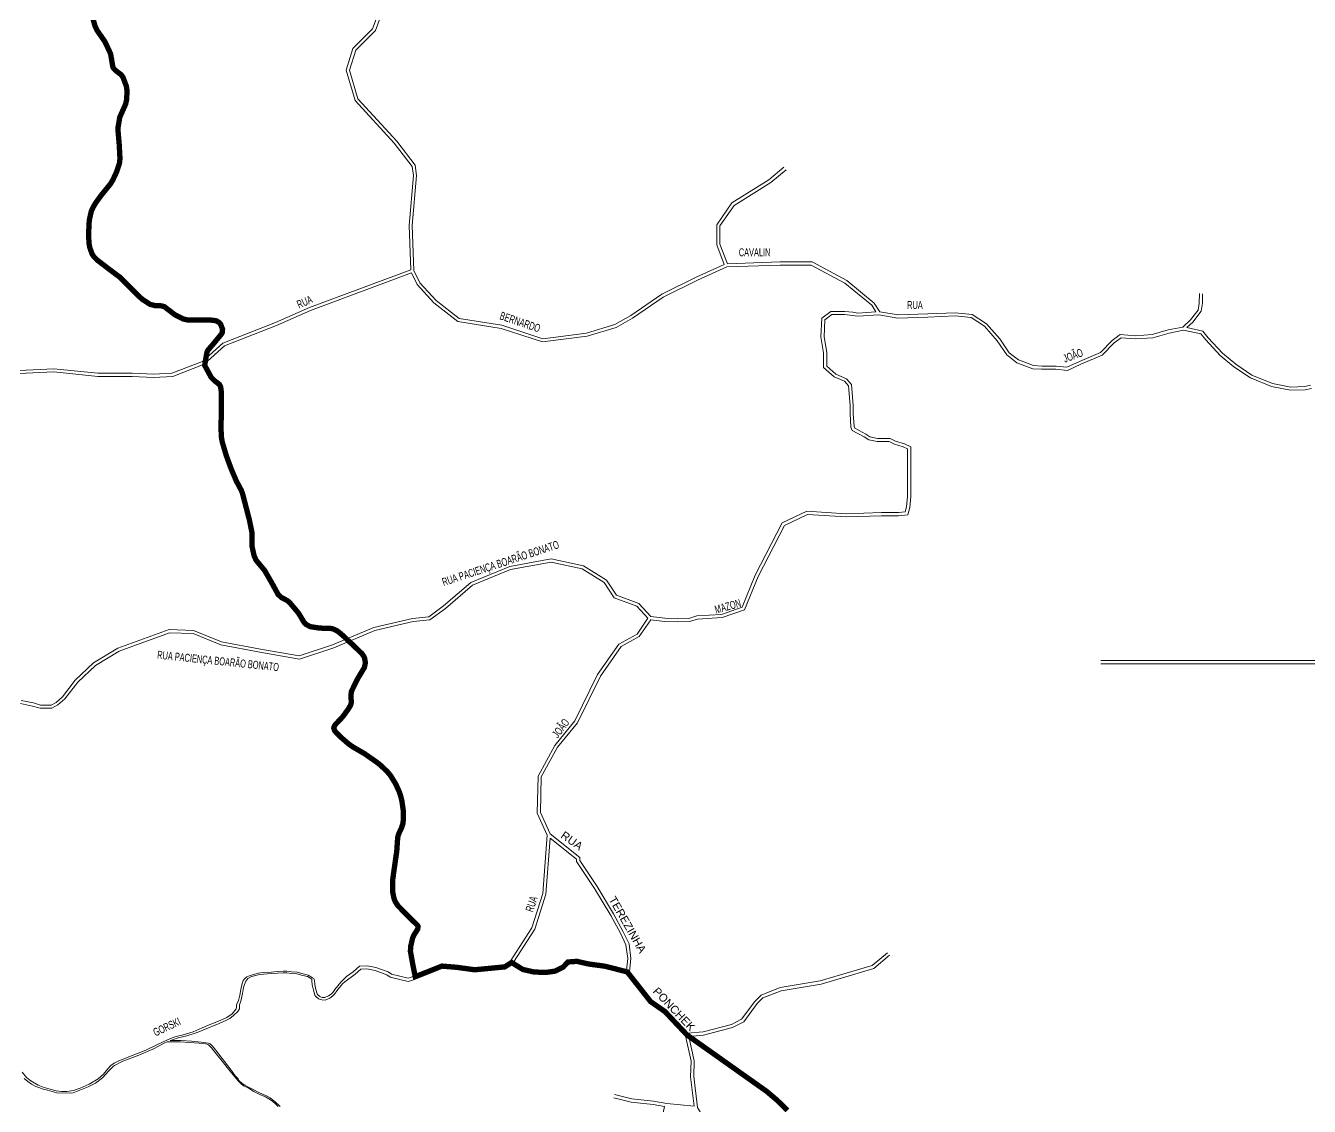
# Model space of a CAD drawing. Header units: millimetres. Extents: x 617885 to 663705, y 7172943 to 7234736.
# Drawn here: x 651848 to 654254, y 7186617 to 7188643 of the extents above; entities that cross this region are included whole.
import ezdxf

# ---------------------------------------------------------------- set-up
doc = ezdxf.new("R2010")
doc.units = ezdxf.units.MM
doc.layers.add('BAIRROS', color=12, linetype='Continuous')
doc.layers.add('TOP_VIAS 10.000', color=7, linetype='Continuous', lineweight=9)
doc.layers.add('VIAS', color=7, linetype='Continuous', lineweight=5)
doc.styles.add('LDUP', font='LDUP.SHX')

msp = doc.modelspace()

# ---------------------------------------------------------------- linework, layer by layer
at = {"layer": 'BAIRROS', "lineweight": 40, "ltscale": 0.3, "const_width": 10}
for points in [[(653275.7, 7186609.8), (653256.3, 7186628.8), (653237.2, 7186645.1), (653087.8, 7186750.9), (653046, 7186795.1), (653019.4, 7186813.5), (652975.5, 7186869.3), (652933.6, 7186880), (652903.3, 7186884.1), (652881.1, 7186889.1), (652864.3, 7186887.9), (652855.4, 7186878.3), (652839.9, 7186870.7), (652822.4, 7186868.2), (652800.4, 7186869.2), (652779.8, 7186873.9), (652758.8, 7186886.9), (652745.9, 7186878.7), (652689.6, 7186873.3), (652656.1, 7186877.9), (652628.2, 7186880.2), (652578.3, 7186860.3), (652573.9, 7186881.8), (652569.3, 7186907.4), (652569.4, 7186915.8), (652573.3, 7186932.7), (652575.8, 7186938.4), (652582.8, 7186949.4), (652583.6, 7186954.3), (652582.5, 7186956.6), (652564.3, 7186974.3), (652545.8, 7186993.3), (652540.9, 7187000.7), (652538.6, 7187006.2), (652536.2, 7187017.9), (652535.6, 7187035.6), (652536.3, 7187044.5), (652539.8, 7187069.3), (652543.6, 7187095.4), (652545.3, 7187120.9), (652546.8, 7187127), (652552.2, 7187138.6), (652555.2, 7187147.6), (652556, 7187156.1), (652555.6, 7187173.2), (652553.2, 7187189.9), (652551.2, 7187198.1), (652548.5, 7187206.4), (652541.3, 7187222.1), (652531.9, 7187237.3), (652526.2, 7187244.2), (652513.4, 7187256.5), (652506.5, 7187262), (652482.8, 7187278.5), (652460.9, 7187291.2), (652453.9, 7187296.1), (652440.7, 7187307.5), (652431.1, 7187316.7), (652427.3, 7187321.4), (652425.6, 7187326.1), (652425.9, 7187328.3), (652428.3, 7187332.6), (652442.3, 7187347.4), (652452.6, 7187361.6), (652457.1, 7187369.2), (652458.5, 7187374.7), (652457.6, 7187386.5), (652458.6, 7187394.9), (652469.9, 7187418.1), (652482.9, 7187439.7), (652484.8, 7187448.6), (652483.4, 7187457.1), (652481.7, 7187461), (652478.1, 7187465.9), (652460.7, 7187482.8), (652450.5, 7187492), (652444.4, 7187498.1), (652434.6, 7187506.4), (652431.3, 7187508.8), (652423.7, 7187512.2), (652418.2, 7187513.2), (652407, 7187513.3), (652398.6, 7187513.7), (652381.5, 7187516.3), (652373.7, 7187520.5), (652369.5, 7187524.9), (652363.6, 7187534.9), (652359.1, 7187542.2), (652342.5, 7187561.9), (652338, 7187565.4), (652327.5, 7187570.9), (652321.3, 7187576.6), (652308.9, 7187599.3), (652296, 7187621.6), (652280, 7187640.9), (652276.3, 7187649), (652272.5, 7187666.2), (652272.5, 7187691.5), (652267.4, 7187716.4), (652260.9, 7187741.5), (652254.5, 7187765.9), (652252.5, 7187771.4), (652242.9, 7187789.4), (652232.9, 7187813), (652224.1, 7187837), (652216.6, 7187862.3), (652215.1, 7187870.9), (652214.2, 7187888.3), (652214.8, 7187913.8), (652215, 7187939.8), (652214.7, 7187956.9), (652213.6, 7187965.5), (652211.1, 7187970.3), (652201.9, 7187977.4), (652195.9, 7187983.5), (652183.7, 7188005.9), (652186.1, 7188020.6), (652187.3, 7188027.3), (652187.5, 7188028.4), (652187.6, 7188028.9), (652187.8, 7188029.7), (652188, 7188030.5), (652188.1, 7188030.8), (652188.3, 7188031.6), (652188.5, 7188032), (652188.7, 7188032.5), (652188.9, 7188033), (652189.1, 7188033.3), (652189.3, 7188033.6), (652189.6, 7188034.1), (652189.9, 7188034.6), (652190.1, 7188034.8), (652195.7, 7188041.3), (652199.3, 7188045.5), (652215.2, 7188064.8), (652216.6, 7188067.4), (652217.1, 7188073.8), (652213.7, 7188082.7), (652210.8, 7188086.3), (652205.3, 7188089.5), (652196.4, 7188090.7), (652178.7, 7188090.8), (652152.1, 7188091), (652143.9, 7188092.8), (652128.5, 7188100.3), (652108.1, 7188115.9), (652102.5, 7188117.5), (652090.2, 7188118.1), (652081.6, 7188120.2), (652067.3, 7188129.4), (652060.9, 7188135), (652042.9, 7188153.1), (652024.2, 7188171.6), (652004, 7188186.7), (651982, 7188203.5), (651975.8, 7188209.9), (651972.6, 7188215), (651968.4, 7188226.5), (651966.9, 7188234.9), (651966.1, 7188251.8), (651967.4, 7188277.8), (651971.1, 7188294.4), (651974.6, 7188302.3), (651979.3, 7188310.2), (651989.9, 7188324.9), (652006.8, 7188345.6), (652011.4, 7188353), (652018.8, 7188369), (652024.1, 7188385.2), (652024.9, 7188393.5), (652023.6, 7188418.8), (652021.4, 7188444), (652021.5, 7188453.1), (652024.6, 7188471.1), (652035.5, 7188495.5), (652037.4, 7188503.8), (652038.2, 7188520.6), (652036.9, 7188529.2), (652030.5, 7188546.1), (652026.8, 7188550.9), (652017.1, 7188558.3), (652013, 7188562.5), (652011.6, 7188565), (652007.4, 7188589.8), (651996.7, 7188612.6), (651981.9, 7188633.9), (651978.1, 7188642.2), (651973.1, 7188659.7)], [(651973.1, 7188659.7), (651978.1, 7188642.2), (651981.9, 7188633.9), (651996.7, 7188612.6), (652007.4, 7188589.8), (652011.6, 7188565), (652013, 7188562.5), (652017.1, 7188558.3), (652026.8, 7188550.9), (652030.5, 7188546.1), (652036.9, 7188529.2), (652038.2, 7188520.6), (652037.4, 7188503.8), (652035.5, 7188495.5), (652024.6, 7188471.1), (652021.5, 7188453.1), (652021.4, 7188444), (652023.6, 7188418.8), (652024.9, 7188393.5), (652024.1, 7188385.2), (652018.8, 7188369), (652011.4, 7188353), (652006.8, 7188345.6), (651989.9, 7188324.9), (651979.3, 7188310.2), (651974.6, 7188302.3), (651971.1, 7188294.4), (651967.4, 7188277.8), (651966.1, 7188251.8), (651966.9, 7188234.9), (651968.4, 7188226.5), (651972.6, 7188215), (651975.8, 7188209.9), (651982, 7188203.5), (652004, 7188186.7), (652024.2, 7188171.6), (652042.9, 7188153.1), (652060.9, 7188135), (652067.3, 7188129.4), (652081.6, 7188120.2), (652090.2, 7188118.1), (652102.5, 7188117.5), (652108.1, 7188115.9), (652128.5, 7188100.3), (652143.9, 7188092.8), (652152.1, 7188091), (652178.7, 7188090.8), (652196.4, 7188090.7), (652205.3, 7188089.5), (652210.8, 7188086.3), (652213.7, 7188082.7), (652217.1, 7188073.8), (652216.6, 7188067.4), (652215.2, 7188064.8), (652199.3, 7188045.5), (652195.7, 7188041.3), (652190.1, 7188034.8), (652189.9, 7188034.6), (652189.6, 7188034.1), (652189.3, 7188033.6), (652189.1, 7188033.3), (652188.9, 7188033), (652188.7, 7188032.5), (652188.5, 7188032), (652188.3, 7188031.6), (652188.1, 7188030.8), (652188, 7188030.5), (652187.8, 7188029.7), (652187.6, 7188028.9), (652187.5, 7188028.4), (652187.3, 7188027.3), (652186.1, 7188020.6), (652183.7, 7188005.9), (652195.9, 7187983.5), (652201.9, 7187977.4), (652211.1, 7187970.3), (652213.6, 7187965.5), (652214.7, 7187956.9), (652215, 7187939.8), (652214.8, 7187913.8), (652214.2, 7187888.3), (652215.1, 7187870.9), (652216.6, 7187862.3), (652224.1, 7187837), (652232.9, 7187813), (652242.9, 7187789.4), (652252.5, 7187771.4), (652254.5, 7187765.9), (652260.9, 7187741.5), (652267.4, 7187716.4), (652272.5, 7187691.5), (652272.5, 7187666.2), (652276.3, 7187649), (652280, 7187640.9), (652296, 7187621.6), (652308.9, 7187599.3), (652321.3, 7187576.6), (652327.5, 7187570.9), (652338, 7187565.4), (652342.5, 7187561.9), (652359.1, 7187542.2), (652363.6, 7187534.9), (652369.5, 7187524.9), (652373.7, 7187520.5), (652381.5, 7187516.3), (652398.6, 7187513.7), (652407, 7187513.3), (652418.2, 7187513.2), (652423.7, 7187512.2), (652431.3, 7187508.8), (652434.6, 7187506.4), (652444.4, 7187498.1), (652450.5, 7187492), (652460.7, 7187482.8), (652478.1, 7187465.9), (652481.7, 7187461), (652483.4, 7187457.1), (652484.8, 7187448.6), (652482.9, 7187439.7), (652469.9, 7187418.1), (652458.6, 7187394.9), (652457.6, 7187386.5), (652458.5, 7187374.7), (652457.1, 7187369.2), (652452.6, 7187361.6), (652442.3, 7187347.4), (652428.3, 7187332.6), (652425.9, 7187328.3), (652425.6, 7187326.1), (652427.3, 7187321.4), (652431.1, 7187316.7), (652440.7, 7187307.5), (652453.9, 7187296.1), (652460.9, 7187291.2), (652482.8, 7187278.5), (652506.5, 7187262), (652513.4, 7187256.5), (652526.2, 7187244.2), (652531.9, 7187237.3), (652541.3, 7187222.1), (652548.5, 7187206.4), (652551.2, 7187198.1), (652553.2, 7187189.9), (652555.6, 7187173.2), (652556, 7187156.1), (652555.2, 7187147.6), (652552.2, 7187138.6), (652546.8, 7187127), (652545.3, 7187120.9), (652543.6, 7187095.4), (652539.8, 7187069.3), (652536.3, 7187044.5), (652535.6, 7187035.6), (652536.2, 7187017.9), (652538.6, 7187006.2), (652540.9, 7187000.7), (652545.8, 7186993.3), (652564.3, 7186974.3), (652582.5, 7186956.6), (652583.6, 7186954.3), (652582.8, 7186949.4), (652575.8, 7186938.4), (652573.3, 7186932.7), (652569.4, 7186915.8), (652569.3, 7186907.4), (652573.9, 7186881.8), (652578.3, 7186860.3), (652628.2, 7186880.2), (652656.1, 7186877.9), (652689.6, 7186873.3), (652745.9, 7186878.7), (652758.8, 7186886.9), (652779.8, 7186873.9), (652800.4, 7186869.2), (652822.4, 7186868.2), (652839.9, 7186870.7), (652855.4, 7186878.3), (652864.3, 7186887.9), (652881.1, 7186889.1), (652903.3, 7186884.1), (652933.6, 7186880), (652975.5, 7186869.3), (653019.4, 7186813.5), (653046, 7186795.1), (653087.8, 7186750.9), (653237.2, 7186645.1), (653256.3, 7186628.8), (653275.7, 7186609.8)]]:
    msp.add_lwpolyline(points, dxfattribs=at)
at = {"layer": 'VIAS', "color": 253}
for points in [[(651810.5, 7187995.4), (651901.1, 7187999.6), (651983.7, 7187991.2), (652047.9, 7187991.2), (652087.7, 7187989.3), (652122.4, 7187991.2), (652179.3, 7188013.4), (652217.6, 7188047.7), (652316.1, 7188086.1), (652379.9, 7188114.5), (652569.7, 7188185.3), (652566.7, 7188268.2), (652574.7, 7188361.6), (652572.5, 7188378.8), (652538.9, 7188422.5), (652465.5, 7188502.6), (652448.7, 7188559.4), (652461.4, 7188599.9), (652498.4, 7188636.7), (652526.7, 7188713.6)], [(652532.5, 7188712.1), (652503.5, 7188633.4), (652466.7, 7188596.6), (652454.9, 7188559.3), (652470.9, 7188505.6), (652543.5, 7188426.4), (652578.3, 7188381.1), (652580.7, 7188361.7), (652572.7, 7188268.1), (652575.8, 7188184), (652586.9, 7188160.9), (652617.2, 7188127.3), (652660.7, 7188093.9), (652740.6, 7188081.1), (652817.6, 7188055.9), (652899.4, 7188066.5), (652952.2, 7188082.3), (652982, 7188099.5), (653040.1, 7188139.2), (653104.4, 7188171.3), (653157.3, 7188195), (653143.3, 7188232.1), (653143.3, 7188269.4), (653171.4, 7188310.3), (653241, 7188353.7), (653269.1, 7188377.1)], [(654047.7, 7188140.4), (654047.3, 7188122.8), (654045.5, 7188109.7), (654040.4, 7188103.2), (654030.8, 7188091), (654016.6, 7188077.8), (653989.2, 7188072.4), (653959.4, 7188063.5), (653928, 7188061.5), (653899.1, 7188063.6), (653884, 7188052.8), (653862.2, 7188030.1), (653822.8, 7188013.3), (653799.5, 7188002.7), (653779.2, 7188004.6), (653752.1, 7188004.6), (653736.7, 7188005.6), (653708.5, 7188016.2), (653691.3, 7188029.7), (653673.4, 7188055.4), (653648.7, 7188083.8), (653621.8, 7188101.4), (653589.9, 7188104.5), (653538.7, 7188102.5), (653483, 7188100.5), (653448.7, 7188106.2), (653438.2, 7188122.8), (653386.9, 7188165.2), (653321.8, 7188199.8), (653262.2, 7188199.9), (653163.1, 7188196.5), (653149.3, 7188233.2), (653149.3, 7188267.5), (653175.6, 7188305.8), (653244.5, 7188348.9), (653273, 7188372.5)], [(653419.4, 7187871.8), (653396.9, 7187883.9), (653394.7, 7187890.3), (653393.1, 7187915.6), (653393.1, 7187930.5), (653389.8, 7187967.4), (653382.6, 7187976.1), (653363, 7187984.2), (653343.4, 7188002), (653343.4, 7188029.5), (653338.4, 7188059.4), (653340.2, 7188094.2), (653357, 7188107.2), (653383, 7188107.2), (653398.1, 7188105.5), (653407.8, 7188103.9), (653441.6, 7188106.1), (653433.6, 7188118.7), (653383.5, 7188160.2), (653320.3, 7188193.8), (653262.3, 7188193.9), (653161.8, 7188190.5), (653107, 7188165.9), (653043.1, 7188134), (652985.2, 7188094.4), (652954.6, 7188076.8), (652900.7, 7188060.6), (652817, 7188049.8), (652739.2, 7188075.3), (652658.3, 7188088.2), (652613.1, 7188122.9), (652581.9, 7188157.5), (652571.3, 7188179.5), (652382.2, 7188109), (652318.5, 7188080.6), (652220.8, 7188042.5), (652182.5, 7188008.2), (652123.7, 7187985.3), (652087.8, 7187983.3), (652047.8, 7187985.2), (651983.3, 7187985.2), (651900.9, 7187993.6), (651809.7, 7187989.4)], [(654053.7, 7188140.2), (654053.3, 7188122.4), (654051.2, 7188107.3), (654035.2, 7188086.9)], [(654051.2, 7188107.3), (654035.2, 7188086.9), (654024.2, 7188076.7), (654053.9, 7188070.3), (654064.1, 7188057.8), (654090.7, 7188029.1), (654115.7, 7188008.1), (654145.9, 7187987.9), (654184.5, 7187972), (654218.7, 7187965.3), (654245.3, 7187966.2), (654256.1, 7187968.7)], [(653346, 7188091.1), (653344.5, 7188059.7), (653349.4, 7188030), (653349.4, 7188004.7), (653366.2, 7187989.4), (653386.3, 7187981), (653395.6, 7187969.8), (653399.1, 7187930.7), (653399.1, 7187915.8), (653400.7, 7187891.5), (653401.8, 7187888), (653422.4, 7187877), (653430.3, 7187872.2), (653444.4, 7187869.1)], [(654257.4, 7187962.8), (654246.1, 7187960.2), (654218.2, 7187959.3), (654182.7, 7187966.2), (654143.1, 7187982.6), (654112.1, 7188003.3), (654086.5, 7188024.7), (654059.6, 7188053.8), (654050.6, 7188064.9), (654017.9, 7188072), (653990.7, 7188066.6), (653960.5, 7188057.6), (653927.9, 7188055.5), (653900.8, 7188057.5), (653887.9, 7188048.3), (653865.7, 7188025.1), (653825.2, 7188007.9), (653800.5, 7187996.6), (653778.9, 7187998.6), (653751.9, 7187998.6), (653735.4, 7187999.6), (653705.6, 7188010.9), (653686.9, 7188025.5), (653668.7, 7188051.7), (653644.8, 7188079.2), (653619.7, 7188095.6), (653589.7, 7188098.5), (653538.9, 7188096.5), (653482.6, 7188094.5), (653446.7, 7188100.4), (653407.5, 7188097.9), (653397.3, 7188099.6), (653382.6, 7188101.2), (653359, 7188101.2), (653346, 7188091.1)], [(653444.4, 7187869.1), (653467.9, 7187869.1), (653478.3, 7187863.9), (653494.8, 7187859), (653506.6, 7187853.1), (653506.6, 7187760.2), (653504.9, 7187739.9), (653501, 7187726.1), (653483.9, 7187724.2), (653462.2, 7187724.2), (653451.8, 7187724.3), (653385.7, 7187721.9), (653313.2, 7187726.6), (653270, 7187706.1), (653221, 7187610.5), (653195.4, 7187547.8), (653153.2, 7187533.4), (653107, 7187530.6), (653092.2, 7187526), (653070.4, 7187525.1), (653045.2, 7187526.2), (653019.6, 7187529.3), (652998, 7187497.8), (652963.9, 7187479), (652925.1, 7187423.4), (652882.4, 7187336.3), (652844.7, 7187290.2), (652814.5, 7187234.7), (652812.8, 7187167.9), (652830.8, 7187127.9), (652886.6, 7187083.7), (652886.6, 7187077.8), (652919.2, 7187029.1), (652949.9, 7186978.2), (652968.1, 7186944.7), (652978.8, 7186921.9), (652982.4, 7186894.7), (652979.7, 7186869.8), (653004.3, 7186838.5), (653022, 7186815.1), (653048.3, 7186797.3), (653088.5, 7186754.3), (653117.6, 7186756.8), (653170.8, 7186771), (653189.7, 7186780.7), (653214.5, 7186813.8), (653226.5, 7186825.8), (653262, 7186839.8), (653337.2, 7186852.4), (653434.3, 7186881.2), (653462.9, 7186905.3)], [(653500.6, 7187760.4), (653500.6, 7187849.4), (653492.6, 7187853.4), (653476, 7187858.3), (653466.5, 7187863.1), (653443.7, 7187863.1), (653428, 7187866.6), (653419.4, 7187871.8)], [(651839.8, 7187378.2), (651862.7, 7187373.4), (651876.1, 7187369.4), (651895.9, 7187369.4), (651905.3, 7187374.4), (651917, 7187385), (651941.2, 7187416.3), (651975.2, 7187448.6), (652020.9, 7187475.9), (652116.9, 7187510.8), (652163, 7187509.3), (652215.4, 7187488.1), (652288.3, 7187474.1), (652360.7, 7187461.6), (652423.3, 7187482.4), (652500.9, 7187514.8), (652573.1, 7187531.8), (652603.4, 7187534.6), (652631.3, 7187555.1), (652682.6, 7187599.1), (652755.2, 7187629.1), (652832.8, 7187643.3), (652893.3, 7187630.6), (652936.6, 7187603.4), (652955.2, 7187575.5), (652997.2, 7187560), (653019.6, 7187535.3), (653045.7, 7187532.1), (653070.4, 7187531.1), (653091.2, 7187531.9), (653105.9, 7187536.5), (653152, 7187539.3), (653190.9, 7187552.6), (653215.5, 7187613), (653265.6, 7187710.7), (653312, 7187732.7), (653385.8, 7187727.9), (653451.8, 7187730.3), (653462.3, 7187730.2), (653483.6, 7187730.2), (653496.3, 7187731.6), (653499, 7187741), (653500.6, 7187760.4)], [(652449.5, 7186860.5), (652462.1, 7186869.6), (652473.5, 7186880.3), (652488.2, 7186881), (652504.5, 7186877.8), (652527.8, 7186869.4), (652533.9, 7186865.1), (652564.8, 7186857.8), (652569.6, 7186858.9), (652586.4, 7186865.7), (652617.7, 7186878.2), (652627.2, 7186883), (652634.3, 7186882.3), (652656.5, 7186881), (652671, 7186878.5), (652688.9, 7186876.6), (652707.5, 7186877.8), (652745.7, 7186881.5), (652756, 7186888.9), (652796.9, 7186951.9), (652817.1, 7187016.3), (652825.3, 7187125.5), (652806.8, 7187166.7), (652808.5, 7187236.3), (652839.7, 7187293.5), (652877.3, 7187339.6), (652919.9, 7187426.5), (652959.7, 7187483.6), (652993.9, 7187502.3), (653014.3, 7187532.2), (652993.7, 7187554.9), (652951.2, 7187570.6), (652932.3, 7187599), (652891, 7187624.9), (652832.7, 7187637.2), (652757, 7187623.3), (652685.7, 7187593.9), (652635, 7187550.4), (652605.7, 7187528.8), (652574.1, 7187525.9), (652502.7, 7187509.1), (652425.4, 7187476.8), (652361.2, 7187455.4), (652287.2, 7187468.2), (652213.7, 7187482.4), (652161.8, 7187503.4), (652117.8, 7187504.7), (652023.5, 7187470.4), (651978.8, 7187443.8), (651945.7, 7187412.3), (651921.4, 7187380.9), (651908.8, 7187369.5), (651897.4, 7187363.4), (651875.3, 7187363.4), (651861.3, 7187367.6), (651838.5, 7187372.3)], [(653862.8, 7187452.7), (654537.5, 7187452.7)], [(653862.8, 7187446.7), (654534, 7187446.7), (654512.1, 7187408.4), (654509.2, 7187399.4), (654508.4, 7187394)], [(652830.9, 7187120.2), (652823, 7187015.2), (652802.4, 7186949.3), (652762.4, 7186887.8), (652780.9, 7186876.7), (652800.1, 7186872.6), (652822, 7186870.8), (652839, 7186873.9), (652853.5, 7186881), (652863.6, 7186891.4), (652881.2, 7186892.2), (652903.2, 7186887.1), (652933.9, 7186883.2), (652974, 7186872.7), (652976.3, 7186894.6), (652972.9, 7186920.2), (652962.7, 7186942), (652944.7, 7186975.2), (652914.2, 7187025.9), (652880.6, 7187076), (652880.6, 7187080.8), (652830.9, 7187120.2)], [(653003.3, 7186227.6), (653020.6, 7186255.6), (653045.3, 7186319.8), (653075.8, 7186369.8), (653116.9, 7186415.8), (653123.3, 7186445.2), (653124.7, 7186482.4), (653130.1, 7186532.3), (653135.7, 7186567), (653107.2, 7186615.3), (653100.1, 7186673.2), (653101.1, 7186702.6), (653091, 7186748.5), (653118.6, 7186750.9), (653173, 7186765.4), (653193.7, 7186776), (653219.1, 7186809.9), (653229.8, 7186820.6), (653263.7, 7186834), (653338.6, 7186846.6), (653437.3, 7186875.8), (653466.8, 7186900.7)], [(652446.3, 7186850.9), (652465.9, 7186865), (652476, 7186874.4), (652487.7, 7186875), (652502.9, 7186872), (652525, 7186864), (652531.4, 7186859.5), (652564.8, 7186851.6), (652571.4, 7186853.1), (652588.6, 7186860.1), (652620.2, 7186872.7), (652628.4, 7186876.8), (652633.9, 7186876.3), (652655.8, 7186875), (652670.2, 7186872.5), (652688.8, 7186870.6), (652708, 7186871.9), (652747.9, 7186875.7), (652758.3, 7186883.2), (652778.6, 7186871), (652799.3, 7186866.6), (652822.3, 7186864.8), (652840.9, 7186868.1), (652857.1, 7186876), (652866.2, 7186885.5), (652880.6, 7186886.2), (652902.1, 7186881.2), (652932.7, 7186877.3), (652974.9, 7186866.2), (652999.6, 7186834.9), (653017.8, 7186810.7), (653044.3, 7186792.7), (653084.6, 7186749.8), (653095.1, 7186702.1), (653094.1, 7186672.9), (653100.9, 7186617.7), (653049.6, 7186622.5), (653025, 7186626.8), (652984.1, 7186631.4), (652951.6, 7186639.4)], [(653036.2, 7186573), (653045.6, 7186617.1), (653024.1, 7186620.9), (652983, 7186625.5), (652950.2, 7186633.5)]]:
    msp.add_lwpolyline(points, dxfattribs=at)
at = {"layer": 'VIAS', "color": 253, "flags": 128}
for points in [[(651841.7, 7186681.7), (651849.9, 7186671.3), (651857.7, 7186664.9), (651871.6, 7186657.2), (651880.9, 7186653.4), (651894.4, 7186649.4), (651905.3, 7186646.5), (651915.6, 7186645.4), (651925.5, 7186645.4), (651937.6, 7186647.2), (651950.2, 7186651.5), (651967.1, 7186659.1), (651983.8, 7186669.1), (651994, 7186677.5), (652001.7, 7186687.3), (652007.8, 7186694), (652014.1, 7186698.5), (652021.3, 7186701.8), (652038.2, 7186708.9), (652073.3, 7186722.5), (652095.2, 7186733.4), (652113.8, 7186742), (652128, 7186747.5), (652143.5, 7186751.5), (652161.9, 7186757.2), (652178.7, 7186764.4), (652195.5, 7186771.3), (652212.8, 7186778.3), (652225.1, 7186783.8), (652235, 7186791), (652242.9, 7186800), (652243, 7186802.4), (652243.5, 7186807.7), (652246.8, 7186815.7), (652249.5, 7186826), (652251.5, 7186836.2), (652254.1, 7186847.6), (652256, 7186853.5), (652258.8, 7186857.2), (652262.9, 7186859.8), (652268.9, 7186862.8), (652275.5, 7186864.6), (652283.6, 7186866.9), (652293.3, 7186867.9), (652308.5, 7186869), (652320.2, 7186870.2), (652330.8, 7186870.4), (652337.4, 7186870.4), (652346.2, 7186869.6), (652356.9, 7186868.6), (652368.4, 7186865.6), (652377.6, 7186863.2), (652385.7, 7186858.4), (652388.4, 7186856.7), (652389, 7186855.8), (652389.2, 7186853.3), (652389.9, 7186845.5), (652391.9, 7186836.1), (652394.2, 7186828), (652395.5, 7186826.2), (652399.5, 7186823), (652404.1, 7186821.4), (652408.8, 7186821.3), (652415.9, 7186824.3), (652420.7, 7186827.9), (652423.5, 7186830.6), (652427.3, 7186836.5), (652438.7, 7186850), (652449.5, 7186860.5)], [(652325, 7186617.3), (652315.4, 7186626.3), (652313, 7186627.7), (652306.4, 7186633.4), (652301, 7186636.2), (652292.2, 7186640.5), (652285.4, 7186643.5), (652275.5, 7186648.5), (652264.6, 7186653.8), (652258.6, 7186656.9), (652254.2, 7186660.3), (652247.8, 7186666), (652246.1, 7186668.7), (652240.5, 7186674.6), (652233.4, 7186685.2), (652204.2, 7186723.1), (652198.1, 7186730), (652194, 7186734.5), (652190.4, 7186735.9), (652177.3, 7186737.9), (652159.1, 7186739.7), (652139.5, 7186740.6), (652119, 7186740.6), (652119.7, 7186740.9), (652133.9, 7186746), (652150.4, 7186749.4), (652169.5, 7186755.8), (652190.8, 7186764.3), (652210.6, 7186772.8), (652224.7, 7186778.7), (652230.9, 7186782.1), (652237.9, 7186787.6), (652245.7, 7186795.3), (652248.7, 7186800), (652248.8, 7186801.8), (652248.9, 7186807.9), (652251.2, 7186814.4), (652254.7, 7186828.6), (652256.7, 7186840.1), (652258.4, 7186845.9), (652260.9, 7186851.7), (652264.3, 7186857.1), (652270, 7186860), (652276.3, 7186861.7), (652284.2, 7186863.9), (652293.6, 7186864.9), (652308.8, 7186866.1), (652320.4, 7186867.2), (652330.8, 7186867.4), (652337.3, 7186867.4), (652346, 7186866.6), (652356.4, 7186865.7), (652367.6, 7186862.7), (652376.5, 7186860.4), (652384.2, 7186855.8), (652384.5, 7186852.8), (652385.3, 7186844.8), (652387.3, 7186835), (652389.9, 7186825.8), (652392.1, 7186823), (652397.2, 7186818.8), (652403.3, 7186816.7), (652409.7, 7186816.6), (652418.3, 7186820.2), (652423.7, 7186824.3), (652427.2, 7186827.6), (652431.1, 7186833.7), (652442.2, 7186846.8), (652446.3, 7186850.9)], [(651845.7, 7186669.8), (651852.5, 7186663.9), (651859.2, 7186659), (651867.2, 7186654.7), (651872.6, 7186652.5), (651881.1, 7186649.6), (651888.9, 7186647.5), (651906.4, 7186642.5), (651934.4, 7186641.8), (651937.1, 7186643), (651965.3, 7186653.8), (651979, 7186661.1), (651992.5, 7186670.6), (652004.2, 7186683.7), (652012.9, 7186692.7), (652014.8, 7186693.9), (652030.1, 7186701.8), (652057, 7186712.1), (652086.2, 7186724.4), (652107.5, 7186735.6), (652113.3, 7186738.1), (652122.2, 7186738.1), (652137.1, 7186738), (652173.5, 7186735.7), (652184.9, 7186734.7), (652188.2, 7186733.8), (652190.7, 7186732.4), (652193.8, 7186729.5), (652196.4, 7186726.9), (652201, 7186721.4), (652216.5, 7186702), (652230.7, 7186683.7), (652240.1, 7186672.6), (652246.1, 7186665.3), (652251.4, 7186660.3), (652256.5, 7186655.9), (652265, 7186651.8), (652275.8, 7186645.4), (652286.8, 7186639.7), (652297.6, 7186635.1), (652306.7, 7186629.8), (652311.1, 7186626.7), (652316.2, 7186622), (652321.3, 7186617.1)]]:
    msp.add_lwpolyline(points, dxfattribs=at)

# ---------------------------------------------------------------- texts
at = {"layer": 'TOP_VIAS 10.000', "color": 251, "style": 'LDUP'}
for s, rotation, width, p in [('CAVALIN', 0.0665, 0.69, (653184.5, 7188210.3)), ('RUA', 23.6523, 0.69, (652360.5, 7188112.2)), ('BERNARDO', 341.3095, 0.69, (652735.2, 7188092.7)), ('RUA', 359.887, 0.69, (653500, 7188111.6)), ('JOÃO', 20.4687, 0.69, (653795.8, 7188010.8)), ('RUA PACIENÇA BOARÃO BONATO', 18.2418, 0.69, (652631.5, 7187592.2)), ('MAZON', 15.8936, 0.69, (653141.9, 7187540.4)), ('RUA PACIENÇA BOARÃO BONATO', 354.0821, 0.69, (652094.1, 7187456.4)), ('JOÃO', 52.7408, 0.69, (652845.4, 7187306.5)), ('RUA', 324.8599, 1.04, (652849.4, 7187121.8)), ('RUA', 71.5334, 0.69, (652798.6, 7186980.3)), ('TEREZINHA', 299.7787, 1.04, (652940.2, 7187005.4)), ('PONCHEK', 313.6565, 1.04, (653022.4, 7186831.8)), ('GORSKI', 25, 0.69, (652091.5, 7186748.2))]:
    msp.add_text(s, height=15, rotation=rotation, dxfattribs=dict(at, width=width)).set_placement(p)

doc.saveas('drawing.dxf')
